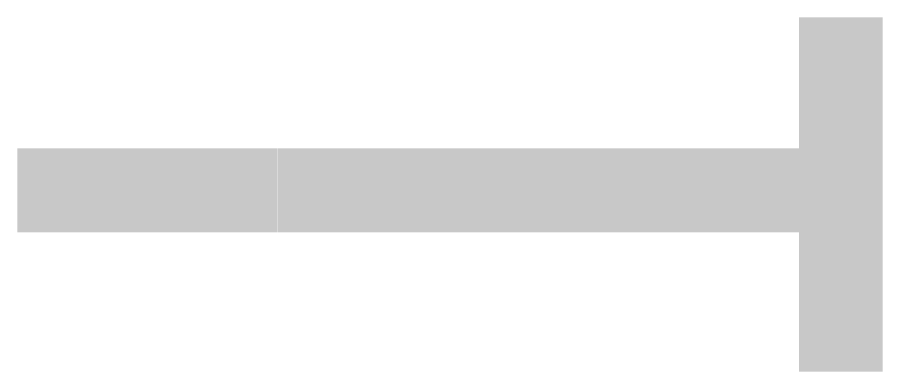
# Model space of a CAD drawing. Extents: x -8.6 to 41.9, y -5.2 to 49.8.
# Drawn here: x 6.593 to 8.74, y 13.612 to 14.491 of the extents above; entities that cross this region are included whole.
import ezdxf

# ---------------------------------------------------------------- set-up
doc = ezdxf.new("R2010")
doc.units = 0
doc.layers.add('21', color=40, linetype='CONTINUOUS')

# ---------------------------------------------------------------- blocks, each defined once
blk = doc.blocks.new('RECT')
blk.add_solid([(-0.5, -0.5), (0.5, -0.5), (-0.5, 0.5), (0.5, 0.5)])

msp = doc.modelspace()

# ---------------------------------------------------------------- block references
at = {"layer": '21', "rotation": 270}
for p, xscale, yscale in [((8.5437, 14.0513), 0.8788, 0.0231), ((8.5668, 14.0513), 0.8788, 0.0231), ((8.5899, 14.0513), 0.8788, 0.0231), ((8.613, 14.0513), 0.8788, 0.0231), ((8.636, 14.0513), 0.8788, 0.0229), ((8.659, 14.0513), 0.8788, 0.0231), ((8.6821, 14.0513), 0.8788, 0.0231), ((8.7052, 14.0513), 0.8788, 0.0231), ((8.7283, 14.0513), 0.8788, 0.0231), ((6.604, 14.0614), 0.2083, 0.0229), ((6.627, 14.0614), 0.2083, 0.0231), ((6.6501, 14.0614), 0.2083, 0.0231), ((6.6732, 14.0614), 0.2083, 0.0231), ((6.6963, 14.0614), 0.2083, 0.0231), ((6.7194, 14.0614), 0.2083, 0.0231), ((6.7426, 14.0614), 0.2083, 0.0231), ((6.7657, 14.0614), 0.2083, 0.0231), ((6.7888, 14.0614), 0.2083, 0.0231), ((6.8119, 14.0614), 0.2083, 0.0231), ((6.835, 14.0614), 0.2083, 0.0231), ((6.858, 14.0614), 0.2083, 0.0229), ((6.881, 14.0614), 0.2083, 0.0231), ((6.9041, 14.0614), 0.2083, 0.0231), ((6.9272, 14.0614), 0.2083, 0.0231), ((6.9503, 14.0614), 0.2083, 0.0231), ((6.9734, 14.0614), 0.2083, 0.0231), ((6.9966, 14.0614), 0.2083, 0.0231), ((7.0197, 14.0614), 0.2083, 0.0231), ((7.0428, 14.0614), 0.2083, 0.0231), ((7.0659, 14.0614), 0.2083, 0.0231), ((7.089, 14.0614), 0.2083, 0.0231), ((7.112, 14.0614), 0.2083, 0.0229), ((7.135, 14.0614), 0.2083, 0.0231), ((7.1581, 14.0614), 0.2083, 0.0231), ((7.1812, 14.0614), 0.2083, 0.0231), ((7.2043, 14.0614), 0.2083, 0.0231), ((7.2274, 14.0614), 0.2083, 0.0231), ((7.2506, 14.0614), 0.2083, 0.0231), ((7.2737, 14.0614), 0.2083, 0.0231), ((7.2968, 14.0614), 0.2083, 0.0231), ((7.3199, 14.0614), 0.2083, 0.0231), ((7.343, 14.0614), 0.2083, 0.0231), ((7.366, 14.0614), 0.2083, 0.0229), ((7.389, 14.0614), 0.2083, 0.0231), ((7.4121, 14.0614), 0.2083, 0.0231), ((7.4352, 14.0614), 0.2083, 0.0231), ((7.4583, 14.0614), 0.2083, 0.0231), ((7.4814, 14.0614), 0.2083, 0.0231), ((7.5046, 14.0614), 0.2083, 0.0231), ((7.5277, 14.0614), 0.2083, 0.0231), ((7.5508, 14.0614), 0.2083, 0.0231), ((7.5739, 14.0614), 0.2083, 0.0231), ((7.597, 14.0614), 0.2083, 0.0231), ((7.62, 14.0614), 0.2083, 0.0229), ((7.643, 14.0614), 0.2083, 0.0231), ((7.6661, 14.0614), 0.2083, 0.0231), ((7.6892, 14.0614), 0.2083, 0.0231), ((7.7123, 14.0614), 0.2083, 0.0231), ((7.7354, 14.0614), 0.2083, 0.0231), ((7.7586, 14.0614), 0.2083, 0.0231), ((7.7817, 14.0614), 0.2083, 0.0231), ((7.8048, 14.0614), 0.2083, 0.0231), ((7.8279, 14.0614), 0.2083, 0.0231), ((7.851, 14.0614), 0.2083, 0.0231), ((7.874, 14.0614), 0.2083, 0.0229), ((7.897, 14.0614), 0.2083, 0.0231), ((7.9201, 14.0614), 0.2083, 0.0231), ((7.9432, 14.0614), 0.2083, 0.0231), ((7.9663, 14.0614), 0.2083, 0.0231), ((7.9894, 14.0614), 0.2083, 0.0231), ((8.0126, 14.0614), 0.2083, 0.0231), ((8.0357, 14.0614), 0.2083, 0.0231), ((8.0588, 14.0614), 0.2083, 0.0231), ((8.0819, 14.0614), 0.2083, 0.0231), ((8.105, 14.0614), 0.2083, 0.0231), ((8.128, 14.0614), 0.2083, 0.0229), ((8.151, 14.0614), 0.2083, 0.0231), ((8.1741, 14.0614), 0.2083, 0.0231), ((8.1972, 14.0614), 0.2083, 0.0231), ((8.2203, 14.0614), 0.2083, 0.0231), ((8.2434, 14.0614), 0.2083, 0.0231), ((8.2666, 14.0614), 0.2083, 0.0231), ((8.2897, 14.0614), 0.2083, 0.0231), ((8.3128, 14.0614), 0.2083, 0.0231), ((8.3359, 14.0614), 0.2083, 0.0231), ((8.359, 14.0614), 0.2083, 0.0231), ((8.382, 14.0614), 0.2083, 0.0229), ((8.405, 14.0614), 0.2083, 0.0231), ((8.4281, 14.0614), 0.2083, 0.0231), ((8.4512, 14.0614), 0.2083, 0.0231), ((8.4743, 14.0614), 0.2083, 0.0231), ((8.4974, 14.0614), 0.2083, 0.0231), ((8.5206, 14.0614), 0.2083, 0.0231)]:
    msp.add_blockref('RECT', p, dxfattribs=dict(at, xscale=xscale, yscale=yscale))

doc.saveas('drawing.dxf')
